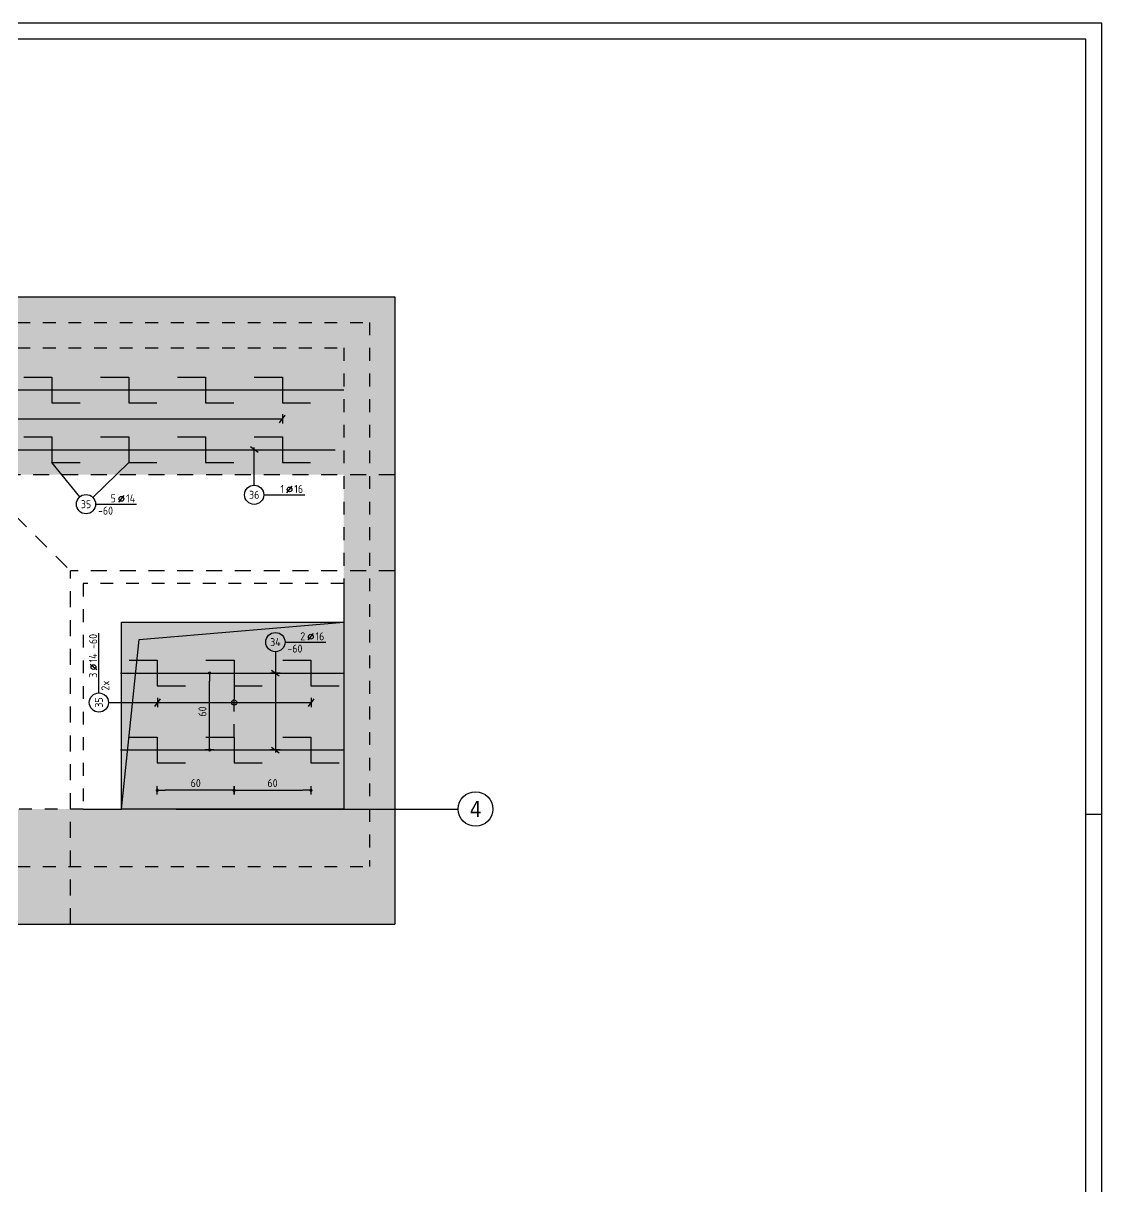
# Model space of a CAD drawing. Extents: x -13.2 to 53.1, y -36.8 to 21.9.
# Drawn here: x 26.05 to 34.48, y 11.94 to 21.02 of the extents above; entities that cross this region are included whole.
import ezdxf
from ezdxf.enums import TextEntityAlignment as Align

# ---------------------------------------------------------------- set-up
doc = ezdxf.new("R2010")
doc.units = 0
doc.header["$LTSCALE"] = 0.25
for name, pattern in [('AUSGEZOGEN', [1000.01, 1000, 0.01]), ('DIVIDE2', [0.625, 0.25, -0.125, 0, -0.125, 0, -0.125]), ('PUNKT', [0.175, 0.05, -0.125]), ('VERDECKT', [0.375, 0.25, -0.125]), ('VERDECKTX2', [0.75, 0.5, -0.25])]:
    doc.linetypes.add(name, pattern=pattern)
for name, color, linetype in [('ACHSEN', 7, 'Continuous'), ('AFB', 7, 'Continuous'), ('AFU', 7, 'Continuous'), ('BETON', 7, 'Continuous'), ('DRUEBER', 7, 'Continuous'), ('grau_hell', 7, 'Continuous'), ('HILFE', 7, 'Continuous'), ('MASSE', 7, 'Continuous'), ('RAHMEN', 7, 'Continuous'), ('RND', 7, 'Continuous'), ('SCHRAFF', 7, 'Continuous'), ('SFP_Achsen', 7, 'Continuous'), ('VERDECKT', 7, 'Continuous')]:
    doc.layers.add(name, color=color, linetype=linetype)
doc.styles.add('helv', font='tahoma.ttf')
doc.styles.add('txt', font='isocp.shx')
doc.linetypes.add('AFU_50K', pattern='A,0.15,["/",Standard,S=0.2,R=0,X=-0.01,Y=-0.1],0.07,["/",Standard,S=0.2,R=0,X=-0.01,Y=-0.1],0.15', length=0.37)
doc.dimstyles.new('DOT_I', dxfattribs={"dimscale": 0.25, "dimtxt": 0.25, "dimasz": 0.25, "dimexe": 0.1, "dimexo": 0.3, "dimgap": 0.1, "dimtad": 1, "dimdec": 3, "dimzin": 3, "dimtxsty": 'txt', "dimblk": 'DOT', "dimblk1": 'DOT', "dimblk2": 'DOT', "dimsah": 1, "dimcen": 0.1, "dimse1": 1, "dimse2": 1, "dimazin": 0, "dimtfac": 1, "dimtdec": 4, "dimtix": 1, "dimtmove": 2, "dimatfit": 3, "dimfxl": 0, "dimtvp": 1, "dimtolj": 1, "dimtzin": 0, "dimarcsym": 0})

# ---------------------------------------------------------------- blocks, each defined once
blk = doc.blocks.new('RND_LEI')
at = {"layer": 'RND', "color": 7, "linetype": 'Continuous'}
blk.add_line((1.022, 0.066), (1.19, 0.27), dxfattribs=at)
for centre, radius in [((0, 0), 0.3), ((1.106, 0.168), 0.075)]:
    blk.add_circle(centre, radius, dxfattribs=at)
at = {"layer": 'RND', "color": 7, "linetype": 'Continuous', "style": 'txt'}
blk.add_attdef('POSL', text='', height=0.25, dxfattribs=at).set_placement((0, 0), align=Align.MIDDLE)
blk.add_attdef('ANZ', text='', height=0.25, dxfattribs=at).set_placement((0.931, 0.057), align=Align.RIGHT)
for tag, p in [('DUM', (1.253, 0.057)), ('ABSTD', (1.674, 0.057)), ('POSTXT', (0.374, -0.327))]:
    blk.add_attdef(tag, p, '', height=0.25, dxfattribs=at)
blk = doc.blocks.new('lei_gre')
at = {"layer": 'RND', "color": 7, "linetype": 'Continuous'}
for p, q in [((-0.09, -0.12), (0.09, 0.12)), ((0, 0.15), (0, -0.15))]:
    blk.add_line(p, q, dxfattribs=at)
blk = doc.blocks.new('DOT')
at = {"layer": 'MASSE', "color": 7, "linetype": 'Continuous'}
for p, q in [((0, 0), (-1, 0)), ((0, 0.54), (0, -0.54))]:
    blk.add_line(p, q, dxfattribs=at)
at = {"layer": 'MASSE', "color": 7, "linetype": 'Continuous', "const_width": 0.2}
blk.add_lwpolyline([(-0.1, 0, 1), (0.1, 0, 1)], format="xyb", close=True, dxfattribs=at)
blk = doc.blocks.new('*D31')
at = {"layer": 'Defpoints', "color": 0, "linetype": 'AUSGEZOGEN', "transparency": 16777216}
for p in [(27.0981, 15.0351), (27.0981, 15.0351), (27.6981, 15.0351)]:
    blk.add_point(p, dxfattribs=at)
at = {"layer": 'MASSE', "color": 0, "linetype": 'AUSGEZOGEN', "lineweight": -2, "transparency": 16777216}
blk.add_line((27.6356, 15.0351), (27.1606, 15.0351), dxfattribs=at)
at = {"layer": 'MASSE', "color": 0, "linetype": 'AUSGEZOGEN', "lineweight": -2, "transparency": 16777216, "xscale": 0.0625, "yscale": 0.0625, "zscale": 0.0625, "rotation": 180}
blk.add_blockref('DOT', (27.0981, 15.0351), dxfattribs=at)
at = {"layer": 'MASSE', "color": 0, "linetype": 'AUSGEZOGEN', "lineweight": -2, "transparency": 16777216, "xscale": 0.0625, "yscale": 0.0625, "zscale": 0.0625}
blk.add_blockref('DOT', (27.6981, 15.0351), dxfattribs=at)
at = {"layer": 'MASSE', "color": 0, "linetype": 'AUSGEZOGEN', "transparency": 16777216, "insert": (27.3981, 15.0914), "char_height": 0.0625, "attachment_point": 5, "style": 'txt'}
blk.add_mtext('\\A1;60', dxfattribs=at)
blk = doc.blocks.new('*D32')
at = {"layer": 'Defpoints', "color": 0, "linetype": 'AUSGEZOGEN', "transparency": 16777216}
for p in [(27.6981, 15.0351), (28.2981, 15.0351), (28.2981, 15.0351)]:
    blk.add_point(p, dxfattribs=at)
at = {"layer": 'MASSE', "color": 0, "linetype": 'AUSGEZOGEN', "lineweight": -2, "transparency": 16777216}
blk.add_line((27.7606, 15.0351), (28.2356, 15.0351), dxfattribs=at)
at = {"layer": 'MASSE', "color": 0, "linetype": 'AUSGEZOGEN', "lineweight": -2, "transparency": 16777216, "xscale": 0.0625, "yscale": 0.0625, "zscale": 0.0625, "rotation": 180}
blk.add_blockref('DOT', (27.6981, 15.0351), dxfattribs=at)
at = {"layer": 'MASSE', "color": 0, "linetype": 'AUSGEZOGEN', "lineweight": -2, "transparency": 16777216, "xscale": 0.0625, "yscale": 0.0625, "zscale": 0.0625}
blk.add_blockref('DOT', (28.2981, 15.0351), dxfattribs=at)
at = {"layer": 'MASSE', "color": 0, "linetype": 'AUSGEZOGEN', "transparency": 16777216, "insert": (27.9981, 15.0914), "char_height": 0.0625, "attachment_point": 5, "style": 'txt'}
blk.add_mtext('\\A1;60', dxfattribs=at)
blk = doc.blocks.new('*D33')
at = {"layer": 'Defpoints', "color": 0, "linetype": 'AUSGEZOGEN', "transparency": 16777216}
for p in [(27.5068, 15.9505), (27.5068, 15.9505), (27.5068, 15.3505)]:
    blk.add_point(p, dxfattribs=at)
at = {"layer": 'MASSE', "color": 0, "linetype": 'AUSGEZOGEN', "lineweight": -2, "transparency": 16777216}
blk.add_line((27.5068, 15.413), (27.5068, 15.888), dxfattribs=at)
at = {"layer": 'MASSE', "color": 0, "linetype": 'AUSGEZOGEN', "lineweight": -2, "transparency": 16777216, "xscale": 0.0625, "yscale": 0.0625, "zscale": 0.0625}
for p, rotation in [((27.5068, 15.9505), 90), ((27.5068, 15.3505), 270)]:
    blk.add_blockref('DOT', p, dxfattribs=dict(at, rotation=rotation))
at = {"layer": 'MASSE', "color": 0, "linetype": 'AUSGEZOGEN', "transparency": 16777216, "insert": (27.4506, 15.6505), "char_height": 0.0625, "attachment_point": 5, "rotation": 90, "style": 'txt'}
blk.add_mtext('\\A1;60', dxfattribs=at)
blk = doc.blocks.new('A0-19-0')
at = {"layer": 'RAHMEN'}
for p, q in [((137.9, 84.1), (0, 84.1)), ((137.9, 0), (137.9, 84.1))]:
    blk.add_line(p, q, dxfattribs=at)
at = {"layer": 'RAHMEN', "color": 5}
for p, q in [((137.4, 83.6), (2, 83.6)), ((137.4, 0.5), (137.4, 83.6))]:
    blk.add_line(p, q, dxfattribs=at)
at = {"layer": 'RAHMEN', "color": 7}
blk.add_line((137.4, 59.4), (137.9, 59.4), dxfattribs=at)

msp = doc.modelspace()

# ---------------------------------------------------------------- hatches: boundary and pattern name
at = {"layer": 'grau_hell'}
for points in [[(28.9542, 17.4992), (28.9542, 18.8892), (19.4042, 18.8892), (19.4042, 13.9892), (25.6692, 13.9892), (25.6692, 17.4992)], [(26.8192, 16.3492), (26.8192, 14.8892), (28.5542, 14.8892), (28.5542, 16.3492)]]:
    msp.add_hatch(color=9, dxfattribs=at).paths.add_polyline_path(points)
at = {"layer": 'SCHRAFF', "linetype": 'AUSGEZOGEN'}
h = msp.add_hatch(dxfattribs=at)
h.set_pattern_fill('DOTS', scale=0.04, double=1)
h.set_pattern_definition([(0, (7.14734, 48.090336), (0.03175, 0.0635), [0, -0.0635])])
h.paths.add_polyline_path([(28.9542, 18.8892), (19.4042, 18.8892), (19.4042, 13.9892), (28.9542, 13.9892)])
h.paths.add_polyline_path([(28.5542, 18.4892), (28.5542, 16.6492), (28.5542, 16.3492), (28.5542, 14.8892), (26.8192, 14.8892), (26.5192, 14.8892), (19.8042, 14.8892), (19.8042, 18.4892)], flags=16)
h.paths.add_polyline_path([(24.3989, 15.6278), (25.0548, 15.6278), (25.0548, 15.0903), (24.3989, 15.0903)], flags=0)
h.paths.add_polyline_path([(26.8192, 16.3492), (28.5542, 16.3492), (26.957, 16.2118), (26.8192, 14.8892)], flags=0)
h.paths.add_polyline_path([(27.3519, 15.9666), (28.0078, 15.9666), (28.0078, 15.429), (27.3519, 15.429)], flags=0)
h.paths.add_polyline_path([(27.531, 15.7385), (27.8125, 15.7385), (27.8125, 15.8263), (27.531, 15.8263)], flags=8)
h.paths.add_polyline_path([(27.4302, 15.8306), (27.9052, 15.8306), (27.9052, 15.9431), (27.4302, 15.9431)], flags=8)
h.paths.add_polyline_path([(24.578, 15.3998), (24.8595, 15.3998), (24.8595, 15.4876), (24.578, 15.4876)], flags=8)
h.paths.add_polyline_path([(24.4772, 15.4919), (24.9522, 15.4919), (24.9522, 15.6044), (24.4772, 15.6044)], flags=8)

# ---------------------------------------------------------------- linework, layer by layer
at = {"layer": 'ACHSEN', "color": 140, "linetype": 'AUSGEZOGEN'}
msp.add_line((27.2455, 14.8892), (29.4485, 14.8892), dxfattribs=at)
at = {"layer": 'AFB', "color": 1, "linetype": 'DIVIDE2'}
for p, q in [((19.6042, 18.6892), (28.7542, 18.6892)), ((28.7542, 18.6892), (28.7542, 14.4392)), ((19.6042, 14.4392), (28.7542, 14.4392))]:
    msp.add_line(p, q, dxfattribs=at)
at = {"layer": 'AFU', "color": 8, "linetype": 'AFU_50K'}
for p, q in [((28.5542, 16.6492), (28.5542, 16.3492)), ((26.5192, 14.8892), (26.8192, 14.8892))]:
    msp.add_line(p, q, dxfattribs=at)
at = {"layer": 'BETON', "color": 6, "linetype": 'AUSGEZOGEN'}
for p, q in [((19.4042, 18.8892), (28.9542, 18.8892)), ((28.9542, 18.8892), (28.9542, 13.9892)), ((26.8192, 16.3492), (28.5542, 16.3492)), ((26.8192, 14.8892), (26.8192, 16.3492)), ((19.4042, 13.9892), (28.9542, 13.9892))]:
    msp.add_line(p, q, dxfattribs=at)
msp.add_lwpolyline([(28.5542, 16.3492), (28.5542, 14.8892), (26.8192, 14.8892)], dxfattribs=at)
at = {"layer": 'DRUEBER', "color": 7, "linetype": 'PUNKT'}
msp.add_lwpolyline([(26.5192, 14.8892), (19.8042, 14.8892), (19.8042, 18.4892), (28.5542, 18.4892), (28.5542, 16.6492)], dxfattribs=at)
at = {"layer": 'HILFE', "color": 102, "linetype": 'AUSGEZOGEN'}
for p, q in [((26.957, 16.2118), (28.5542, 16.3492)), ((26.8192, 14.8892), (26.957, 16.2118))]:
    msp.add_line(p, q, dxfattribs=at)
at = {"layer": 'RND', "color": 7, "linetype": 'AUSGEZOGEN'}
for p, q in [((24.2814, 17.9359), (28.0748, 17.9359)), ((26.6163, 17.2696), (26.9363, 17.2696)), ((27.9297, 17.343), (28.2497, 17.343)), ((26.6418, 15.7957), (26.6418, 16.2613)), ((28.0955, 16.1925), (28.4155, 16.1925)), ((26.7168, 15.7207), (27.1003, 15.7207)), ((27.1003, 15.7207), (28.3003, 15.7207))]:
    msp.add_line(p, q, dxfattribs=at)
at = {"layer": 'RND', "color": 102, "linetype": 'AUSGEZOGEN'}
for p, q in [((27.8547, 17.418), (27.8547, 17.7121)), ((26.4938, 17.3276), (26.2748, 17.5952)), ((26.595, 17.322), (26.8748, 17.5952)), ((28.0205, 16.1175), (28.0205, 15.33))]:
    msp.add_line(p, q, dxfattribs=at)
at = {"layer": 'RND', "color": 102, "linetype": 'VERDECKT'}
for p, q in [((27.6981, 15.8505), (27.6981, 15.6957)), ((27.6981, 15.4505), (27.6981, 15.7457))]:
    msp.add_line(p, q, dxfattribs=at)
at = {"layer": 'RND', "color": 1, "linetype": 'AUSGEZOGEN'}
for points in [[(26.0548, 18.2618), (26.2748, 18.2618), (26.2748, 18.0618), (26.4948, 18.0618)], [(26.6548, 18.2618), (26.8748, 18.2618), (26.8748, 18.0618), (27.0948, 18.0618)], [(27.2548, 18.2618), (27.4748, 18.2618), (27.4748, 18.0618), (27.6948, 18.0618)], [(27.8548, 18.2618), (28.0748, 18.2618), (28.0748, 18.0618), (28.2948, 18.0618)], [(19.8042, 18.1618), (28.5542, 18.1618)], [(26.0548, 17.7952), (26.2748, 17.7952), (26.2748, 17.5952), (26.4948, 17.5952)], [(26.6548, 17.7952), (26.8748, 17.7952), (26.8748, 17.5952), (27.0948, 17.5952)], [(27.2548, 17.7952), (27.4748, 17.7952), (27.4748, 17.5952), (27.6948, 17.5952)], [(27.8548, 17.7952), (28.0748, 17.7952), (28.0748, 17.5952), (28.2948, 17.5952)], [(25.4878, 17.6952), (28.4878, 17.6952)], [(26.8781, 16.0505), (27.0981, 16.0505), (27.0981, 15.8505), (27.3181, 15.8505)], [(27.4781, 16.0505), (27.6981, 16.0505), (27.6981, 15.8505), (27.9181, 15.8505)], [(28.0781, 16.0505), (28.2981, 16.0505), (28.2981, 15.8505), (28.5181, 15.8505)], [(26.8105, 15.9505), (28.5605, 15.9505)], [(26.8781, 15.4505), (27.0981, 15.4505), (27.0981, 15.2505), (27.3181, 15.2505)], [(27.4781, 15.4505), (27.6981, 15.4505), (27.6981, 15.2505), (27.9181, 15.2505)], [(28.0781, 15.4505), (28.2981, 15.4505), (28.2981, 15.2505), (28.5181, 15.2505)], [(26.8105, 15.3505), (28.5605, 15.3505)]]:
    msp.add_lwpolyline(points, dxfattribs=at)
at = {"layer": 'RND', "color": 7, "linetype": 'AUSGEZOGEN'}
msp.add_circle((27.6981, 15.7207), 0.02, dxfattribs=at)
msp.add_circle((27.6981, 15.7207), 0.02, dxfattribs=at)
at = {"layer": 'SFP_Achsen', "color": 7, "linetype": 'AUSGEZOGEN'}
msp.add_circle((29.5838, 14.8892), 0.1352, dxfattribs=at)
at = {"layer": 'VERDECKT', "color": 7, "linetype": 'VERDECKTX2'}
for p, q in [((28.9542, 17.4992), (25.6692, 17.4992)), ((25.6692, 17.4992), (26.4192, 16.7492)), ((28.9542, 16.7492), (26.4192, 16.7492)), ((26.4192, 13.9892), (26.4192, 16.7492)), ((26.4192, 13.9892), (28.9542, 13.9892))]:
    msp.add_line(p, q, dxfattribs=at)
at = {"layer": 'VERDECKT', "color": 7, "linetype": 'VERDECKT'}
for p, q in [((28.5542, 16.6492), (26.5192, 16.6492)), ((26.5192, 16.6492), (26.5192, 14.8892))]:
    msp.add_line(p, q, dxfattribs=at)

# ---------------------------------------------------------------- block references
at = {"layer": 'RAHMEN', "color": 5, "linetype": 'AUSGEZOGEN', "xscale": 0.25, "yscale": 0.25, "zscale": 0.25}
msp.add_blockref('A0-19-0', (0, 0), dxfattribs=at)
at = {"layer": 'RND', "color": 7, "linetype": 'AUSGEZOGEN', "xscale": 0.25, "yscale": 0.25, "zscale": 0.25}
for p in [(28.0748, 17.9359), (27.1003, 15.7207), (28.3003, 15.7207)]:
    msp.add_blockref('lei_gre', p, dxfattribs=at)
at = {"layer": 'RND', "color": 102, "linetype": 'AUSGEZOGEN', "xscale": 0.25, "yscale": 0.25, "zscale": 0.25}
for p, rotation in [((27.8547, 17.6952), 90), ((28.0205, 15.9505), 270), ((28.0205, 15.3505), 270)]:
    msp.add_blockref('lei_gre', p, dxfattribs=dict(at, rotation=rotation))
at = {"layer": 'RND', "color": 7, "linetype": 'AUSGEZOGEN', "xscale": 0.25, "yscale": 0.25, "zscale": 0.25}
for p, values in [((27.8547, 17.343), {'POSL': '36', 'DUM': '16', 'ANZ': '1'}), ((26.5413, 17.2696), {'POSL': '35', 'DUM': '14', 'ANZ': '5', 'POSTXT': '-60'}), ((28.0205, 16.1925), {'POSL': '34', 'DUM': '16', 'ANZ': '2', 'POSTXT': '-60'})]:
    msp.add_blockref('RND_LEI', p, dxfattribs=at).add_auto_attribs(values)
at = {"layer": 'RND', "color": 7, "linetype": 'AUSGEZOGEN', "xscale": 0.25, "yscale": 0.25, "zscale": 0.25, "rotation": 90}
msp.add_blockref('RND_LEI', (26.6418, 15.7207), dxfattribs=at).add_auto_attribs({'POSL': '35', 'DUM': '14', 'ANZ': '3', 'ABSTD': '-60', 'POSTXT': '2x'})

# ---------------------------------------------------------------- texts
at = {"layer": 'SFP_Achsen', "color": 6, "linetype": 'AUSGEZOGEN', "style": 'helv'}
msp.add_text('4', height=0.125, dxfattribs=at).set_placement((29.5385, 14.8261))

# ---------------------------------------------------------------- dimensions: what is measured, and where the dimension line sits
at = {"layer": 'MASSE', "color": 7, "linetype": 'AUSGEZOGEN'}
dim = msp.add_linear_dim(base=(27.5068, 15.9505), p1=(27.5068, 15.3505), p2=(27.5068, 15.9505), angle=90, dimstyle='DOT_I', override={"dimdec": 0, "dimlfac": 100}, dxfattribs=at)
dim.commit()
dim.dimension.update_dxf_attribs({"geometry": '*D33', "text_midpoint": (27.4506, 15.6505)})
for base, p2, picture, middle in [((27.0981, 15.0351), (27.0981, 15.0351), '*D31', (27.3981, 15.0914)), ((28.2981, 15.0351), (28.2981, 15.0351), '*D32', (27.9981, 15.0914))]:
    dim = msp.add_linear_dim(base=base, p1=(27.6981, 15.0351), p2=p2, dimstyle='DOT_I', override={"dimdec": 0, "dimlfac": 100}, dxfattribs=at)
    dim.commit()
    dim.dimension.update_dxf_attribs({"geometry": picture, "text_midpoint": middle})

doc.saveas('drawing.dxf')
